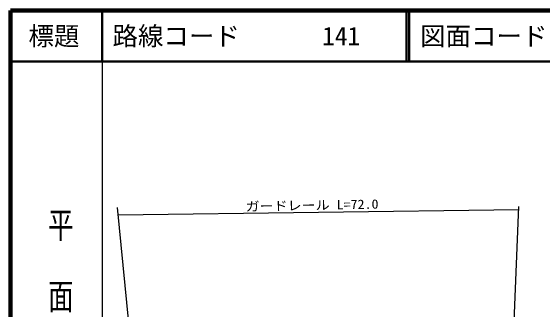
# Model space of a CAD drawing. Units: millimetres, scale not verified. Extents: x 40000 to 680000, y 20000 to 380000.
# Drawn here: x 40000 to 144391, y 321317 to 380000 of the extents above; entities that cross this region are included whole.
import ezdxf
from ezdxf.enums import TextEntityAlignment as Align

# ---------------------------------------------------------------- set-up
doc = ezdxf.new("R2010")
doc.units = ezdxf.units.MM
doc.header["$LTSCALE"] = 1000
for name, color, linetype, lineweight in [('M-BGD', 7, 'Continuous', 25), ('M-TTL', 2, 'Continuous', 140), ('M-TTL-BAND', 7, 'Continuous', 25), ('M-TTL-LINE', 7, 'Continuous', 50)]:
    doc.layers.add(name, color=color, linetype=linetype, lineweight=lineweight)
doc.layers.add('M-TTL-TXT', color=7, linetype='Continuous')
doc.styles.add('@ＭＳ ゴシック', font='')
doc.styles.add('ＭＳ ゴシック', font='')
doc.styles.get('@ＭＳ ゴシック').set_extended_font_data('@MS Gothic')
doc.styles.get('ＭＳ ゴシック').set_extended_font_data('MS Gothic')

msp = doc.modelspace()

# ---------------------------------------------------------------- linework, layer by layer
at = {"layer": 'M-BGD'}
for p, q in [((138845, 318965), (139782, 341519)), ((64083, 309618), (60961, 341306)), ((139756, 340875), (61106, 339829))]:
    msp.add_line(p, q, dxfattribs=at)
at = {"layer": 'M-TTL'}
for p, q in [((40000, 380000), (40000, 20000)), ((680000, 380000), (40000, 380000))]:
    msp.add_line(p, q, dxfattribs=at)
at = {"layer": 'M-TTL-BAND'}
msp.add_line((58000, 370000), (58000, 20000), dxfattribs=at)
at = {"layer": 'M-TTL-LINE'}
for p, q in [((58000, 380000), (58000, 370000)), ((117750, 380000), (117750, 370000)), ((118250, 380000), (118250, 370000)), ((40000, 370000), (680000, 370000))]:
    msp.add_line(p, q, dxfattribs=at)

# ---------------------------------------------------------------- texts
at = {"layer": 'M-BGD', "style": 'ＭＳ ゴシック', "width": 1.1}
msp.add_text('ガードレール L=72.0', height=1833, rotation=1.1, dxfattribs=at).set_placement((86150, 340057), align=Align.BOTTOM_LEFT)
at = {"layer": 'M-TTL-BAND', "style": '@ＭＳ ゴシック', "width": 1.4}
msp.add_text('平  面  図', height=3666, rotation=270, dxfattribs=at).set_placement((49777, 306475), align=Align.MIDDLE_RIGHT)
at = {"layer": 'M-TTL-TXT', "style": 'ＭＳ ゴシック'}
msp.add_text('標題', height=3666, dxfattribs=at).set_placement((48500, 375000), align=Align.MIDDLE_CENTER)
for s, p in [('路線コード', (60000, 375000)), ('図面コード', (120380, 375000)), ('141', (101142, 375000))]:
    msp.add_text(s, height=3666, dxfattribs=at).set_placement(p, align=Align.MIDDLE_LEFT)

doc.saveas('drawing.dxf')
